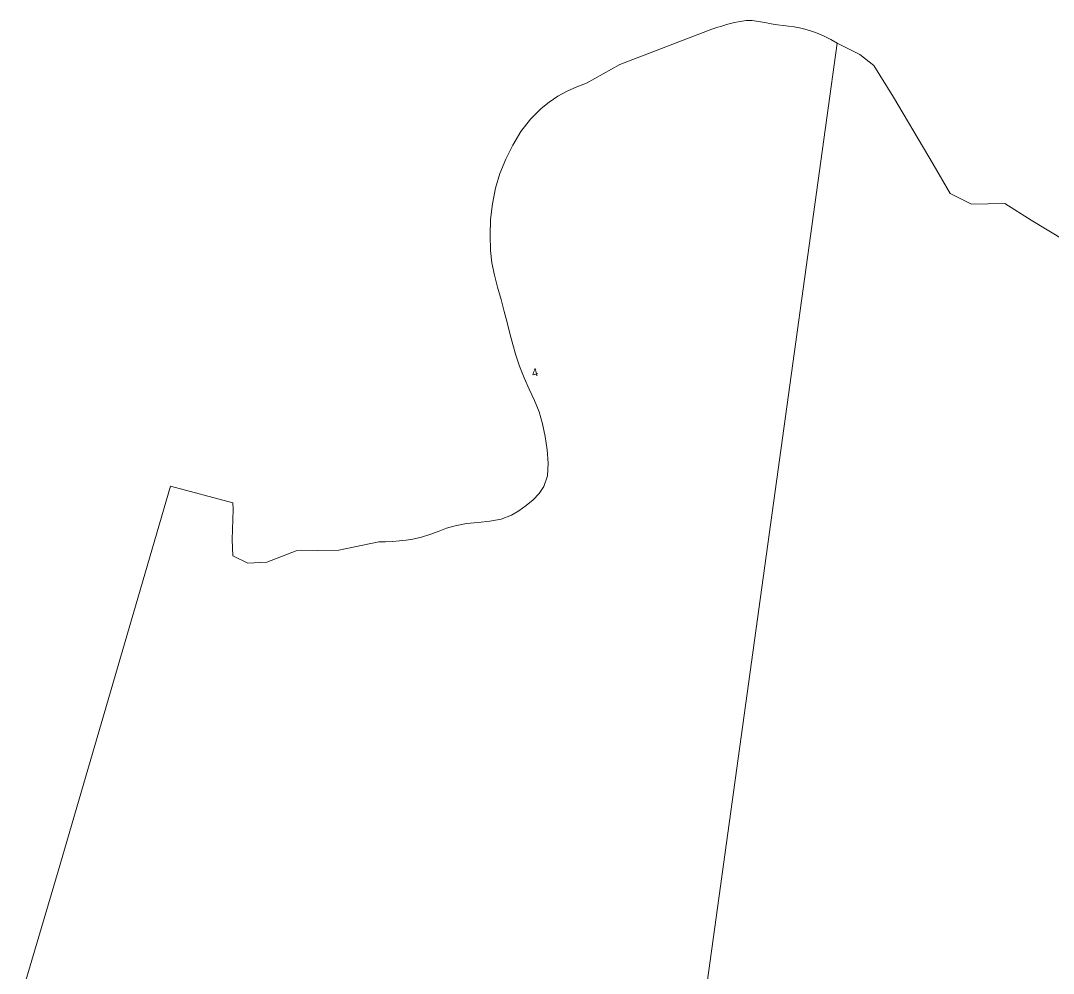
# Model space of a CAD drawing. Header units: metres. Extents: x 302407 to 305113, y 6184433 to 6187336.
# Drawn here: x 302629.7 to 302861.9, y 6187122.1 to 6187336.3 of the extents above; entities that cross this region are included whole.
import ezdxf

# ---------------------------------------------------------------- set-up
doc = ezdxf.new("R2010")
doc.units = ezdxf.units.M
doc.layers.add('Cadastre Land Parcels_SP_EXT', color=7, linetype='Continuous', lineweight=5)
doc.styles.get("Standard").update_dxf_attribs({"font": 'arial.ttf'})

msp = doc.modelspace()

# ---------------------------------------------------------------- linework, layer by layer
at = {"layer": 'Cadastre Land Parcels_SP_EXT', "linetype": 'Continuous'}
for points in [[(302763.8, 6186973.81), (302813.26, 6187331.28), (302813.26, 6187331.28), (302811.9, 6187332.07), (302810.49, 6187332.79), (302809.03, 6187333.43), (302807.54, 6187333.98), (302806.04, 6187334.44), (302804.83, 6187334.72), (302803.6, 6187334.92), (302802.36, 6187335.08), (302801.11, 6187335.23), (302799.87, 6187335.38), (302798.45, 6187335.63), (302797.03, 6187335.91), (302795.61, 6187336.16), (302794.2, 6187336.32), (302792.8, 6187336.32), (302791.92, 6187336.22), (302791.04, 6187336.07), (302790.17, 6187335.88), (302789.31, 6187335.66), (302788.44, 6187335.43), (302787.77, 6187335.24), (302787.1, 6187335.04), (302786.43, 6187334.83), (302785.77, 6187334.61), (302785.11, 6187334.38), (302764.43, 6187326.47), (302756.93, 6187322.24), (302754.75, 6187321.45), (302752.6, 6187320.46), (302750.52, 6187319.31), (302748.54, 6187318), (302746.72, 6187316.57), (302744.33, 6187314.18), (302742.2, 6187311.4), (302740.34, 6187308.34), (302738.76, 6187305.14), (302737.48, 6187301.93), (302736.49, 6187298.62), (302735.79, 6187295.16), (302735.38, 6187291.63), (302735.24, 6187288.08), (302735.35, 6187284.61), (302735.68, 6187281.85), (302736.24, 6187279.1), (302736.95, 6187276.36), (302737.71, 6187273.63), (302738.44, 6187270.91), (302739.07, 6187268.44), (302739.71, 6187265.97), (302740.37, 6187263.51), (302741.08, 6187261.06), (302741.86, 6187258.64), (302742.88, 6187256.03), (302744.06, 6187253.47), (302745.25, 6187250.92), (302746.3, 6187248.34), (302747.06, 6187245.69), (302747.63, 6187242.83), (302748.11, 6187239.81), (302748.34, 6187236.8), (302748.14, 6187234), (302747.33, 6187231.59), (302746.28, 6187230.02), (302744.94, 6187228.57), (302743.4, 6187227.26), (302741.74, 6187226.09), (302740.05, 6187225.1), (302737.75, 6187224.21), (302735.23, 6187223.74), (302732.6, 6187223.47), (302729.95, 6187223.21), (302727.39, 6187222.73), (302725.49, 6187222.16), (302723.61, 6187221.48), (302721.72, 6187220.79), (302719.84, 6187220.18), (302717.92, 6187219.72), (302716.4, 6187219.48), (302714.86, 6187219.31), (302713.31, 6187219.19), (302711.75, 6187219.14), (302710.21, 6187219.15), (302701.26, 6187217.27), (302691.68, 6187217.07), (302685.05, 6187214.55), (302680.76, 6187214.36), (302677.43, 6187215.99), (302677.26, 6187219.68), (302677.51, 6187226.38), (302677.39, 6187227.88), (302663.43, 6187231.61), (302638.15, 6187145.06), (302629.71, 6187116.45)], [(303045.79, 6187177.38), (302856.89, 6187291.45), (302850.99, 6187295.22), (302850.99, 6187295.22), (302843.49, 6187295.07), (302838.73, 6187297.48), (302834.9, 6187304.01), (302825.99, 6187319.14), (302821.55, 6187326.26), (302818.39, 6187328.7), (302813.26, 6187331.28), (302763.8, 6186973.81), (302802.78, 6186979.78), (302883.17, 6186992.06)]]:
    msp.add_lwpolyline(points, dxfattribs=at)

# ---------------------------------------------------------------- texts
at = {"layer": 'Cadastre Land Parcels_SP_EXT'}
msp.add_text('4', height=1.8, rotation=13.6776, dxfattribs=at).set_placement((302744.86, 6187256.16))

doc.saveas('drawing.dxf')
